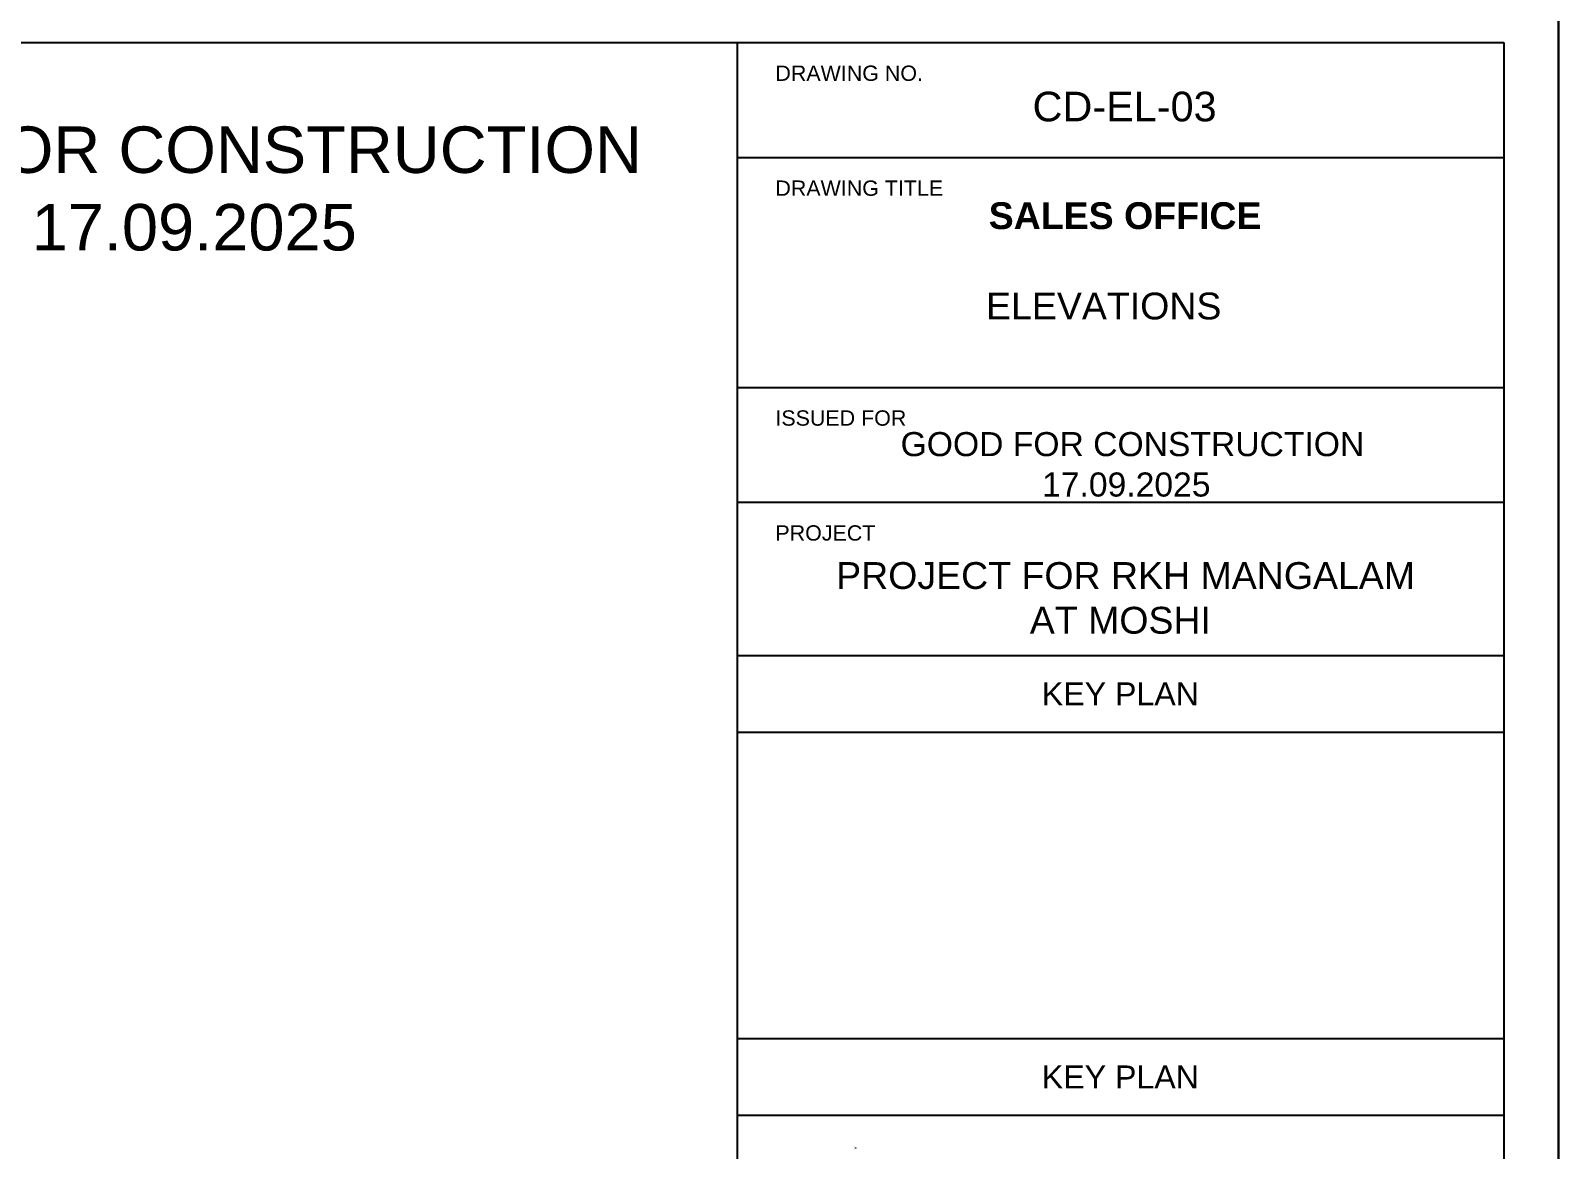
# Model space of a CAD drawing. Header units: metres. Extents: x 494 to 1845, y -666 to 1061.
# Drawn here: x 1747.3 to 1759.93, y 287.77 to 297.02 of the extents above; entities that cross this region are included whole.
import ezdxf
from ezdxf.enums import TextEntityAlignment as Align

# ---------------------------------------------------------------- set-up
doc = ezdxf.new("R2010")
doc.units = ezdxf.units.M
doc.header["$MEASUREMENT"] = 0
doc.linetypes.add('1', pattern=[0])
for name, color, linetype in [('COLUMN', 1, 'Continuous'), ('SHEET', 7, 'Continuous'), ('VDA-TEXT', 250, '1')]:
    doc.layers.add(name, color=color, linetype=linetype)
doc.layers.add('VDA-WALL', color=250, linetype='Continuous', lineweight=25)
doc.styles.add('arial', font='arial.ttf', dxfattribs={"height": 0.3})
doc.styles.add('NAME PLATE', font='arial.ttf')
doc.styles.get("Standard").update_dxf_attribs({"font": 'arial.ttf'})

# ---------------------------------------------------------------- blocks, each defined once
blk = doc.blocks.new('zw$2126')
at = {"insert": (0, 7.33), "char_height": 0.6, "width": 3.7955, "attachment_point": 7}
blk.add_mtext('A', dxfattribs=at)
at = {"layer": 'COLUMN', "style": 'arial'}
blk.add_attdef('SA2', text='', height=0.2, dxfattribs=at).set_placement((23.59, 1.82), align=Align.CENTER)
blk = doc.blocks.new('zw$2024')
at = {"layer": 'COLUMN', "color": 2, "lineweight": 30, "xscale": 0.040454025344065, "yscale": 0.040454025344065, "zscale": 0.040454025344065, "rotation": 263.1416268303429}
blk.add_blockref('zw$2126', (0.441, 7.511), dxfattribs=at)
blk = doc.blocks.new('DAFASDFDFA')
at = {"layer": 'SHEET'}
for p, q in [((-5.25, 57.9), (-5.25, 0.5)), ((-5.25, 56.85), (1.75, 56.85)), ((-5.25, 54.75), (1.75, 54.75)), ((-5.25, 53.7), (1.75, 53.7)), ((-5.25, 52.3), (1.75, 52.3)), ((-5.25, 51.6), (1.75, 51.6)), ((-5.25, 48.8), (1.75, 48.8)), ((-5.25, 48.1), (1.75, 48.1))]:
    blk.add_line(p, q, dxfattribs=at)
for points in [[(2.25, 58.4), (2.25, 0), (-102.633, 0), (-102.633, 58.4)], [(1.75, 57.9), (1.75, 0.5), (-102.133, 0.5), (-102.133, 57.9)]]:
    blk.add_lwpolyline(points, close=True, dxfattribs=at)
at = {"color": 3}
blk.add_blockref('zw$2024', (-4.913, 40.338), dxfattribs=at)
at = {"layer": 'SHEET', "style": 'NAME PLATE'}
for s, p in [('DRAWING NO.', (-4.9, 57.62)), ('DRAWING TITLE', (-4.9, 56.57)), ('ISSUED FOR', (-4.9, 54.47)), ('PROJECT', (-4.9, 53.42))]:
    blk.add_text(s, height=0.14, dxfattribs=at).set_placement(p, align=Align.MIDDLE_LEFT)
for p in [(-1.75, 51.95), (-1.75, 48.45)]:
    blk.add_text('KEY PLAN', height=0.21, dxfattribs=at).set_placement(p, align=Align.MIDDLE_CENTER)
at = {"layer": 'SHEET', "attachment_point": 5, "style": 'NAME PLATE'}
for s, insert, char_height, width in [('{\\C1;GOOD FOR CONSTRUCTION^J17.09.2025}', (-10.207, 56.564), 0.42485, 10.92474), ('{\\fArial|b1|i0|c0|p34;SALES OFFICE}', (-1.707, 56.317), 0.245, 6.3), ('{\\C1;GOOD FOR CONSTRUCTION}', (-1.64, 54.23), 0.22, 6.3), ('{\\C1;17.09.2025}', (-1.696, 53.861), 0.22, 6.3), (' PROJECT FOR RKH MANGALAM\\PAT MOSHI', (-1.75, 52.825), 0.245, 6.3)]:
    blk.add_mtext(s, dxfattribs=dict(at, insert=insert, char_height=char_height, width=width))

msp = doc.modelspace()

# ---------------------------------------------------------------- linework, layer by layer
at = {"layer": 'VDA-WALL'}
msp.add_lwpolyline([(1664.9913, 244.5134), (1759.9319, 244.5134), (1759.9319, 297.3774), (1664.9913, 297.3774)], close=True, dxfattribs=at)

# ---------------------------------------------------------------- block references
at = {"layer": 'VDA-WALL', "xscale": 0.9052046613064094, "yscale": 0.9052046613064094, "zscale": 0.9052046613064094}
msp.add_blockref('DAFASDFDFA', (1757.8952, 244.5134), dxfattribs=at)

# ---------------------------------------------------------------- texts
at = {"layer": 'SHEET', "insert": (1756.1735, 294.7448), "char_height": 0.22178, "width": 5.702789, "attachment_point": 5, "style": 'NAME PLATE'}
msp.add_mtext('ELEVATIONS', dxfattribs=at)
at = {"layer": 'VDA-TEXT', "style": 'NAME PLATE'}
msp.add_text('CD-EL-03', height=0.245, dxfattribs=at).set_placement((1756.3458, 296.3959), align=Align.MIDDLE_CENTER)

doc.saveas('drawing.dxf')
